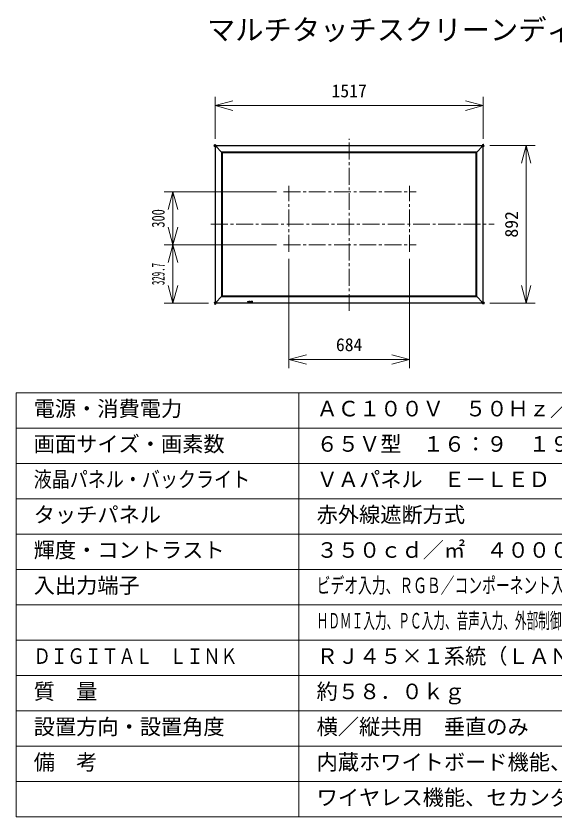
# Model space of a CAD drawing. Units: millimetres, scale not verified. Extents: x -62 to 63, y -57 to 57.
# Drawn here: x -62.5 to 13.7, y -56.5 to 56.8 of the extents above; entities that cross this region are included whole.
import ezdxf
from ezdxf.enums import TextEntityAlignment as Align

# ---------------------------------------------------------------- set-up
doc = ezdxf.new("R2010")
doc.units = ezdxf.units.MM
doc.header["$LTSCALE"] = 0.125
doc.linetypes.add('USER1', pattern=[28.575, 19.05, -3.175, 3.175, -3.175])
for name, color, linetype, lineweight in [('0-0_0', 7, 'Continuous', 18), ('0-3_WAKU', 1, 'Continuous', 18), ('0-5_SUNPO', 3, 'Continuous', 18), ('0-6_GAIKEI', 1, 'Continuous', 18)]:
    doc.layers.add(name, color=color, linetype=linetype, lineweight=lineweight)
doc.layers.add('0-2_MOJI1', color=7, linetype='Continuous')
doc.styles.add('ＭＳ ゴシック', font='')
doc.styles.get('ＭＳ ゴシック').set_extended_font_data('MS Gothic')

# ---------------------------------------------------------------- blocks, each defined once
blk = doc.blocks.new('_Open30')
at = {"layer": '0-0_0'}
blk.add_line((0, 0), (-1, 0), dxfattribs=at)
blk.add_lwpolyline([(-1, 0.26795), (0, 0), (-1, -0.26795)], dxfattribs=at)
blk = doc.blocks.new('D1')
at = {"layer": '0-5_SUNPO'}
for p, q in [((30.1447, 352.9218), (30.1447, 358.8618)), ((68.0697, 352.9218), (68.0697, 358.8618)), ((32.6447, 357.6118), (65.5697, 357.6118))]:
    blk.add_line(p, q, dxfattribs=at)
at = {"layer": '0-5_SUNPO', "xscale": 2.5, "yscale": 2.5, "rotation": 180}
blk.add_blockref('_Open30', (30.1447, 357.6118), dxfattribs=at)
at = {"layer": '0-5_SUNPO', "xscale": 2.5, "yscale": 2.5}
blk.add_blockref('_Open30', (68.0697, 357.6118), dxfattribs=at)
at = {"layer": '0-5_SUNPO', "color": 7, "style": 'ＭＳ ゴシック'}
blk.add_text('1517', height=1.833, dxfattribs=at).set_placement((46.6072, 358.2368), align=Align.BOTTOM_LEFT)
blk = doc.blocks.new('D2')
at = {"layer": '0-5_SUNPO'}
for p, q in [((38.8276, 345.4174), (22.9368, 345.4174)), ((24.1868, 342.9174), (24.1868, 340.4174)), ((38.8276, 337.9174), (22.9368, 337.9174))]:
    blk.add_line(p, q, dxfattribs=at)
at = {"layer": '0-5_SUNPO', "xscale": 2.5, "yscale": 2.5}
for p, rotation in [((24.1868, 345.4174), 90), ((24.1868, 337.9174), 270)]:
    blk.add_blockref('_Open30', p, dxfattribs=dict(at, rotation=rotation))
at = {"layer": '0-5_SUNPO', "color": 7, "style": 'ＭＳ ゴシック', "width": 0.7}
blk.add_text('300', height=1.833, rotation=90, dxfattribs=at).set_placement((23.5618, 340.3549), align=Align.BOTTOM_LEFT)
blk = doc.blocks.new('D3')
at = {"layer": '0-5_SUNPO'}
for p, q in [((38.8276, 337.9174), (22.9368, 337.9174)), ((24.1868, 335.4174), (24.1868, 332.1749)), ((29.2072, 329.6749), (22.9368, 329.6749))]:
    blk.add_line(p, q, dxfattribs=at)
at = {"layer": '0-5_SUNPO', "xscale": 2.5, "yscale": 2.5}
for p, rotation in [((24.1868, 337.9174), 90), ((24.1868, 329.6749), 270)]:
    blk.add_blockref('_Open30', p, dxfattribs=dict(at, rotation=rotation))
at = {"layer": '0-5_SUNPO', "color": 7, "style": 'ＭＳ ゴシック', "width": 0.5}
blk.add_text('329.7', height=1.833, rotation=90, dxfattribs=at).set_placement((23.5618, 332.2337), align=Align.BOTTOM_LEFT)
blk = doc.blocks.new('D4')
at = {"layer": '0-5_SUNPO'}
for p, q in [((69.0072, 351.9749), (75.3822, 351.9749)), ((74.1322, 332.1749), (74.1322, 349.4749)), ((69.0072, 329.6749), (75.3822, 329.6749))]:
    blk.add_line(p, q, dxfattribs=at)
at = {"layer": '0-5_SUNPO', "xscale": 2.5, "yscale": 2.5}
for p, rotation in [((74.1322, 351.9749), 90), ((74.1322, 329.6749), 270)]:
    blk.add_blockref('_Open30', p, dxfattribs=dict(at, rotation=rotation))
at = {"layer": '0-5_SUNPO', "color": 7, "style": 'ＭＳ ゴシック'}
blk.add_text('892', height=1.833, rotation=90, dxfattribs=at).set_placement((73.5072, 338.9499), align=Align.BOTTOM_LEFT)
blk = doc.blocks.new('D6')
at = {"layer": '0-5_SUNPO'}
for p, q in [((40.5572, 335.9534), (40.5572, 320.4625)), ((57.6572, 335.9534), (57.6572, 320.4625)), ((43.0572, 321.7125), (55.1572, 321.7125))]:
    blk.add_line(p, q, dxfattribs=at)
at = {"layer": '0-5_SUNPO', "xscale": 2.5, "yscale": 2.5, "rotation": 180}
blk.add_blockref('_Open30', (40.5572, 321.7125), dxfattribs=at)
at = {"layer": '0-5_SUNPO', "xscale": 2.5, "yscale": 2.5}
blk.add_blockref('_Open30', (57.6572, 321.7125), dxfattribs=at)
at = {"layer": '0-5_SUNPO', "color": 7, "style": 'ＭＳ ゴシック'}
blk.add_text('684', height=1.833, dxfattribs=at).set_placement((47.2322, 322.3375), align=Align.BOTTOM_LEFT)

msp = doc.modelspace()

# ---------------------------------------------------------------- linework, layer by layer
at = {"layer": '0-3_WAKU', "color": 4}
for p, q in [((-62.4907, -56.507), (-62.4907, 3.493)), ((-62.4907, 3.493), (62.5093, 3.493)), ((-22.4907, -56.507), (-22.4907, 3.493)), ((-62.4907, -56.507), (62.5093, -56.507))]:
    msp.add_line(p, q, dxfattribs=at)
at = {"layer": '0-3_WAKU'}
for p, q in [((62.5093, -1.507), (-62.4907, -1.507)), ((62.5093, -6.507), (-62.4907, -6.507)), ((62.5093, -11.507), (-62.4907, -11.507)), ((-62.4907, -16.507), (62.5093, -16.507)), ((-62.4907, -21.507), (62.5093, -21.507)), ((-62.4907, -26.507), (62.5093, -26.507)), ((-62.4907, -31.507), (62.5093, -31.507)), ((-62.4907, -36.507), (62.5093, -36.507)), ((-62.4907, -41.507), (62.5093, -41.507)), ((-62.4907, -46.507), (62.5093, -46.507)), ((-62.4907, -51.507), (62.5093, -51.507))]:
    msp.add_line(p, q, dxfattribs=at)
at = {"layer": '0-6_GAIKEI', "color": 9, "linetype": 'USER1'}
for p, q in [((-15.3835, 15.0651), (-15.3835, 39.3964)), ((-24.6631, 31.9104), (-5.9054, 31.9104)), ((-23.9335, 23.4464), (-23.9335, 32.7749)), ((-6.8335, 23.4464), (-6.8335, 32.7749)), ((-34.9313, 27.3179), (5.122, 27.3179)), ((-24.6631, 24.4104), (-5.9054, 24.4104))]:
    msp.add_line(p, q, dxfattribs=at)
at = {"layer": '0-6_GAIKEI', "color": 7}
for p, q in [((-34.346, 16.221), (-34.346, 38.4148)), ((-34.346, 38.4148), (-34.346, 38.4148)), ((-34.3438, 38.4201), (-34.3382, 38.4257)), ((-34.3382, 38.4133), (-34.3386, 38.4129)), ((-34.3087, 38.4552), (-34.3382, 38.4257)), ((-34.3087, 38.4552), (-34.3032, 38.4607)), ((-34.2959, 38.4556), (-34.2964, 38.4552)), ((-34.2835, 38.4556), (-34.2959, 38.4556)), ((-34.2835, 38.4679), (3.5165, 38.4679)), ((3.5165, 38.4606), (3.5165, 38.4679)), ((3.5165, 38.4629), (3.5309, 38.4629)), ((3.5309, 38.4629), (3.5309, 38.4629)), ((3.5362, 38.4607), (3.5418, 38.4552)), ((3.5713, 38.4257), (3.5418, 38.4552)), ((3.5713, 38.4257), (3.5768, 38.4201)), ((3.579, 38.4148), (3.579, 38.4148)), ((3.579, 38.4148), (3.579, 16.221)), ((-34.346, 16.221), (-34.346, 16.221)), ((-34.3032, 16.1751), (-34.3087, 16.1807)), ((-34.2835, 16.1729), (-34.2979, 16.1729)), ((-34.2979, 16.1729), (-34.2979, 16.1729)), ((-34.2835, 16.1729), (-34.2835, 16.1679)), ((3.5165, 16.1679), (-34.2835, 16.1679)), ((3.5165, 16.1679), (3.5165, 16.1729)), ((3.5309, 16.1729), (3.5165, 16.1729)), ((3.5309, 16.1729), (3.5309, 16.1729)), ((3.5768, 16.2157), (3.5713, 16.2102)), ((3.579, 16.221), (3.579, 16.221))]:
    msp.add_line(p, q, dxfattribs=at)
at = {"layer": '0-6_GAIKEI'}
for p, q in [((-34.3386, 16.223), (-34.3386, 38.4129)), ((-34.3033, 38.4132), (-34.3382, 38.4133)), ((-34.3033, 38.4132), (-34.3033, 38.4132)), ((-34.3033, 16.2227), (-34.3033, 38.4132)), ((-34.2964, 38.4552), (-34.2962, 38.4202)), ((-34.2962, 38.4202), (-34.2835, 38.4202)), ((-34.2962, 38.4202), (-34.2856, 38.4026)), ((-34.2962, 38.4202), (-34.2962, 38.4202)), ((-34.2806, 38.4026), (-34.2856, 38.4026)), ((-34.2835, 38.4679), (-34.2835, 38.4054)), ((-34.2835, 38.4606), (3.5165, 38.4606)), ((-34.2835, 38.4252), (3.5165, 38.4252)), ((-34.2835, 38.4076), (3.5165, 38.4076)), ((-34.2835, 38.4054), (-33.3724, 37.4944)), ((-33.4303, 17.0836), (-33.4303, 37.5523)), ((-33.4303, 37.5523), (2.6634, 37.5523)), ((-33.4057, 17.1082), (-33.4057, 37.5276)), ((-33.4057, 37.5276), (2.6387, 37.5276)), ((-33.4036, 37.5255), (-33.4036, 37.5255)), ((-33.3725, 17.1414), (-33.3725, 37.4945)), ((-33.3725, 37.4945), (2.6056, 37.4945)), ((-33.3724, 17.1415), (-33.3724, 37.4944)), ((-33.3724, 37.4944), (2.6055, 37.4944)), ((2.6055, 37.4914), (-33.3724, 37.4914)), ((-33.3724, 37.4739), (-33.3694, 37.4739)), ((-33.3694, 37.4739), (-33.3135, 37.4179)), ((-33.3694, 17.162), (-33.3694, 37.4739)), ((2.564, 37.4354), (-33.331, 37.4354)), ((-33.3135, 17.2179), (-33.3135, 37.4179)), ((2.5465, 37.4179), (2.6025, 37.4739)), ((2.5465, 37.4179), (2.5465, 17.2179)), ((2.6025, 37.4739), (2.6025, 17.162)), ((2.6025, 37.4739), (2.6055, 37.4739)), ((2.6055, 37.4944), (3.5165, 38.4054)), ((2.6055, 37.4944), (2.6055, 17.1415)), ((2.6056, 37.4945), (2.6056, 17.1414)), ((2.6367, 37.5255), (2.6367, 37.5255)), ((2.6387, 37.5276), (2.6387, 17.1082)), ((2.6634, 37.5523), (2.6634, 17.0836)), ((3.5187, 38.4026), (3.5137, 38.4026)), ((3.5165, 38.4054), (3.5165, 38.4606)), ((3.5165, 38.4202), (3.5293, 38.4202)), ((3.5187, 38.4026), (3.5293, 38.4202)), ((3.5364, 38.4132), (3.5363, 38.4132)), ((3.5713, 38.4133), (3.5364, 38.4132)), ((3.5364, 38.4132), (3.5364, 16.2227)), ((3.5717, 38.4129), (3.5713, 38.4133)), ((3.5717, 38.4129), (3.5717, 16.223)), ((-33.3724, 17.1415), (-34.2835, 16.2304)), ((2.6634, 17.0836), (-33.4303, 17.0836)), ((2.6387, 17.1082), (-33.4057, 17.1082)), ((-33.4036, 17.1104), (-33.4036, 17.1103)), ((2.6056, 17.1414), (-33.3725, 17.1414)), ((-33.3694, 17.162), (-33.3724, 17.162)), ((-33.3724, 17.1445), (2.6055, 17.1445)), ((2.6055, 17.1415), (-33.3724, 17.1415)), ((-33.3135, 17.2179), (-33.3694, 17.162)), ((-33.331, 17.2004), (2.564, 17.2004)), ((2.6025, 17.162), (2.5465, 17.2179)), ((2.6055, 17.162), (2.6025, 17.162)), ((3.5165, 16.2304), (2.6055, 17.1415)), ((2.6367, 17.1103), (2.6367, 17.1104)), ((-34.3386, 16.223), (-34.3382, 16.2225)), ((-34.3382, 16.2225), (-34.3033, 16.2227)), ((-34.3033, 16.2227), (-34.2856, 16.2333)), ((-34.3033, 16.2227), (-34.3033, 16.2227)), ((-34.2962, 16.2156), (-34.2964, 16.1807)), ((-34.2964, 16.1807), (-34.2959, 16.1802)), ((-34.2856, 16.2333), (-34.2962, 16.2156)), ((-34.2835, 16.2156), (-34.2962, 16.2156)), ((-34.2962, 16.2156), (-34.2962, 16.2156)), ((-34.2959, 16.1802), (-34.2835, 16.1802)), ((-34.2856, 16.2333), (-34.2806, 16.2333)), ((-34.2835, 16.2304), (-34.2835, 16.1729)), ((3.5165, 16.2283), (-34.2835, 16.2283)), ((3.5165, 16.2106), (-34.2835, 16.2106)), ((3.5165, 16.1752), (-34.2835, 16.1752)), ((-29.7422, 16.4079), (-29.6822, 16.4079)), ((-29.7422, 16.3479), (-29.7422, 16.4079)), ((-29.6822, 16.3479), (-29.7422, 16.3479)), ((-29.6822, 16.4079), (-29.6822, 16.3479)), ((-29.5497, 16.2892), (-29.5497, 16.4667)), ((-29.5497, 16.4667), (-29.3722, 16.4667)), ((-29.3722, 16.2892), (-29.5497, 16.2892)), ((-29.3722, 16.4667), (-29.3722, 16.2892)), ((-29.2222, 16.4667), (-29.0447, 16.4667)), ((-29.2222, 16.2892), (-29.2222, 16.4667)), ((-29.0447, 16.2892), (-29.2222, 16.2892)), ((-29.0447, 16.4667), (-29.0447, 16.2892)), ((3.5137, 16.2333), (3.5187, 16.2333)), ((3.5165, 16.1729), (3.5165, 16.2304)), ((3.5293, 16.2156), (3.5165, 16.2156)), ((3.5165, 16.1802), (3.529, 16.1802)), ((3.5293, 16.2156), (3.5187, 16.2333)), ((3.5187, 16.2333), (3.5363, 16.2227)), ((3.529, 16.1802), (3.5294, 16.1807)), ((3.5293, 16.2156), (3.5293, 16.2156)), ((3.5294, 16.1807), (3.5293, 16.2156)), ((3.5363, 16.2227), (3.5364, 16.2227)), ((3.5364, 16.2227), (3.5713, 16.2225)), ((3.5713, 16.2225), (3.5717, 16.223))]:
    msp.add_line(p, q, dxfattribs=at)
for points in [[(-34.2856, 16.2333), (-34.2856, 38.4026), (-34.3033, 38.4132)], [(3.5294, 38.4552), (3.529, 38.4556), (3.5165, 38.4556)], [(3.5363, 38.4132), (3.5187, 38.4026), (3.5187, 16.2333)], [(3.5293, 38.4202), (3.5293, 38.4202), (3.5294, 38.4552)]]:
    msp.add_lwpolyline(points, dxfattribs=at)
at = {"layer": '0-6_GAIKEI', "color": 7}
for points in [[(-34.2979, 38.4629), (-34.2979, 38.4629), (-34.2835, 38.4629)], [(-34.3087, 16.1807), (-34.3382, 16.2102), (-34.3438, 16.2157)], [(3.5713, 16.2102), (3.5418, 16.1807), (3.5362, 16.1751)]]:
    msp.add_lwpolyline(points, dxfattribs=at)
for centre, radius in [((-34.4086, 38.431), 0.1154), ((-34.4034, 38.4274), 0.1113), ((-34.3197, 38.4986), 0.0878), ((-34.3207, 38.4956), 0.0847), ((-34.3704, 38.4396), 0.0762), ((-34.3613, 38.4424), 0.0667), ((-34.3509, 38.397), 0.0186), ((-34.3365, 38.4402), 0.027), ((-34.3482, 38.4058), 0.00928), ((-34.2326, 38.3496), 0.1235), ((-34.3238, 38.4534), 0.0276), ((-34.2522, 38.3649), 0.0987), ((-34.3237, 38.4337), 0.0256), ((-34.3289, 38.4282), 0.018), ((-34.2479, 38.369), 0.0988), ((-34.3337, 38.4238), 0.0115), ((-34.3369, 38.4215), 0.00762), ((-34.3411, 38.4196), 0.00304), ((-34.3421, 38.4193), 0.00198), ((-34.3421, 38.419), 0.00196), ((-34.3427, 38.4192), 0.00133), ((-34.3165, 38.4409), 0.0253), ((-34.3095, 38.4477), 0.0156), ((-34.3052, 38.4528), 0.00889), ((-34.3041, 38.4548), 0.00654), ((-34.3025, 38.4584), 0.00261), ((-34.3021, 38.4591), 0.00195), ((-34.3023, 38.4597), 0.00135), ((-34.2898, 38.4649), 0.00828)]:
    msp.add_circle(centre, radius, dxfattribs=at)
at = {"layer": '0-6_GAIKEI'}
for centre, radius in [((3.5471, 38.5256), 0.1154), ((3.5435, 38.5203), 0.1113), ((3.5557, 38.4874), 0.0762), ((3.5585, 38.4783), 0.0667), ((3.6147, 38.4367), 0.0878), ((3.6117, 38.4377), 0.0847), ((-34.286, 38.4009), 0.0219), ((-34.2831, 38.4021), 0.023), ((-34.2884, 38.4054), 0.0168), ((-34.2892, 38.406), 0.0158), ((-34.2897, 38.4073), 0.0145), ((-34.3035, 38.4134), 0.00031), ((-34.2994, 38.4115), 0.00416), ((3.4657, 38.3496), 0.1235), ((3.481, 38.3692), 0.0987), ((3.4851, 38.3648), 0.0988), ((3.5175, 38.3986), 0.0246), ((3.5131, 38.4679), 0.0186), ((3.5213, 38.4052), 0.017), ((3.522, 38.4057), 0.0161), ((3.5223, 38.4064), 0.0155), ((3.5219, 38.4651), 0.00928), ((3.5251, 38.4076), 0.0125), ((3.5498, 38.4407), 0.0256), ((3.5282, 38.4176), 0.00285), ((3.5443, 38.4459), 0.018), ((3.5399, 38.4507), 0.0115), ((3.5563, 38.4535), 0.027), ((3.5295, 38.4204), 0.00025), ((3.5377, 38.4539), 0.00762), ((3.557, 38.4334), 0.0253), ((3.5357, 38.4581), 0.00304), ((3.5351, 38.4591), 0.00196), ((3.5354, 38.4591), 0.00198), ((3.5353, 38.4597), 0.00133), ((3.5364, 38.4132), 0.00008), ((3.5695, 38.4408), 0.0276), ((3.5638, 38.4265), 0.0156), ((3.5689, 38.4222), 0.00889), ((3.5709, 38.421), 0.00654), ((3.5746, 38.4195), 0.00261), ((3.581, 38.4068), 0.00828), ((3.5752, 38.419), 0.00195), ((3.5758, 38.4192), 0.00135), ((-34.3816, 16.1992), 0.0878), ((-34.3786, 16.1982), 0.0847), ((-34.314, 16.1103), 0.1154), ((-34.3104, 16.1155), 0.1113), ((-34.3227, 16.1484), 0.0762), ((-34.3255, 16.1575), 0.0667), ((-34.3364, 16.1951), 0.0276), ((-34.3479, 16.2291), 0.00828), ((-34.2326, 16.2863), 0.1235), ((-34.2521, 16.271), 0.0988), ((-34.3232, 16.1823), 0.027), ((-34.3239, 16.2024), 0.0253), ((-34.2479, 16.2667), 0.0987), ((-34.3307, 16.2094), 0.0156), ((-34.3358, 16.2136), 0.00889), ((-34.3379, 16.2148), 0.00654), ((-34.3415, 16.2164), 0.00261), ((-34.3421, 16.2168), 0.00195), ((-34.3427, 16.2166), 0.00135), ((-34.3168, 16.1952), 0.0256), ((-34.3112, 16.19), 0.018), ((-34.3068, 16.1851), 0.0115), ((-34.3046, 16.182), 0.00762), ((-34.2844, 16.2372), 0.0246), ((-34.3027, 16.1778), 0.00304), ((-34.2883, 16.2306), 0.017), ((-34.289, 16.2301), 0.0161), ((-34.2892, 16.2295), 0.0155), ((-34.292, 16.2282), 0.0125), ((-34.3023, 16.1768), 0.00198), ((-34.3021, 16.1767), 0.00196), ((-34.3023, 16.1761), 0.00133), ((-34.3033, 16.2226), 0.00008), ((-34.28, 16.168), 0.0186), ((-34.2888, 16.1707), 0.00928), ((-34.2951, 16.2183), 0.00285), ((-34.2964, 16.2154), 0.00025), ((3.4657, 16.2862), 0.1235), ((3.481, 16.2668), 0.0988), ((3.4853, 16.271), 0.0987), ((3.5528, 16.1373), 0.0878), ((3.5538, 16.1402), 0.0847), ((3.5162, 16.2337), 0.023), ((3.519, 16.235), 0.0219), ((3.5215, 16.2305), 0.0168), ((3.5223, 16.2298), 0.0158), ((3.5228, 16.2286), 0.0145), ((3.5229, 16.171), 0.00828), ((3.5495, 16.1949), 0.0253), ((3.6364, 16.2085), 0.1113), ((3.6417, 16.2049), 0.1154), ((3.5426, 16.1882), 0.0156), ((3.6035, 16.1962), 0.0762), ((3.5944, 16.1934), 0.0667), ((3.5325, 16.2243), 0.00416), ((3.5569, 16.1825), 0.0276), ((3.5383, 16.1831), 0.00889), ((3.5371, 16.181), 0.00654), ((3.5568, 16.2021), 0.0256), ((3.5356, 16.1774), 0.00261), ((3.5351, 16.1767), 0.00195), ((3.5353, 16.1762), 0.00135), ((3.5366, 16.2225), 0.00031), ((3.5696, 16.1956), 0.027), ((3.562, 16.2077), 0.018), ((3.5668, 16.2121), 0.0115), ((3.57, 16.2143), 0.00762), ((3.584, 16.2389), 0.0186), ((3.5742, 16.2162), 0.00304), ((3.5812, 16.23), 0.00928), ((3.5752, 16.2168), 0.00196), ((3.5752, 16.2165), 0.00198), ((3.5758, 16.2166), 0.00133)]:
    msp.add_circle(centre, radius, dxfattribs=at)
at = {"layer": '0-6_GAIKEI', "color": 7}
for centre, start, end in [((-34.3385, 38.4148), 135, 180), ((-34.2979, 38.4554), 90, 135)]:
    msp.add_arc(centre, 0.0075, start, end, dxfattribs=at)
at = {"layer": '0-6_GAIKEI'}
for centre, start, end in [((-33.4545, 37.4704), 45, 47.21309), ((2.6876, 37.4704), 132.78691, 135), ((-33.4545, 17.1654), 312.78691, 315), ((2.6876, 17.1654), 225, 227.21309)]:
    msp.add_arc(centre, 0.075, start, end, dxfattribs=at)
at = {"layer": '0-6_GAIKEI', "color": 7}
for centre, major_axis, ratio, start_param, end_param in [((-34.3385, 38.4148), (-0.0053, 0.0053), 0.999896, 6.28318531, 7.06863554), ((-34.3258, 38.4133), (-0.0124, 0.0124), 0.57735, 0, 1.04719755), ((-34.2964, 38.4428), (-0.0124, 0.0124), 0.57735, 5.23598776, 6.28318531), ((-34.2979, 38.4554), (0.0053, -0.0053), 0.999896, 2.35614242, 3.14159265), ((3.5309, 38.4554), (0.0053, 0.0053), 0.999896, 6.28318531, 7.06863554), ((3.5715, 38.4148), (-0.0053, -0.0053), 0.999896, 2.35614242, 3.14159265), ((-34.3385, 16.221), (0.0053, 0.0053), 0.999896, 2.35614242, 3.14159265), ((-34.2979, 16.1804), (-0.0053, -0.0053), 0.999896, 0, 0.78545023), ((3.5309, 16.1804), (-0.0053, 0.0053), 0.999896, 2.35614242, 3.14159265), ((3.5715, 16.221), (0.0053, -0.0053), 0.999896, 6.28318531, 7.06863554)]:
    msp.add_ellipse(centre, major_axis=major_axis, ratio=ratio, start_param=start_param, end_param=end_param, dxfattribs=at)
at = {"layer": '0-6_GAIKEI'}
for centre, major_axis, start_param, end_param in [((3.5294, 38.4428), (0.0124, 0.0124), 6.28318531, 7.33038286), ((3.5589, 38.4133), (0.0124, 0.0124), 5.23598776, 6.28318531), ((-34.3258, 16.2225), (-0.0124, -0.0124), 5.23598776, 6.28318531), ((-34.2964, 16.1931), (-0.0124, -0.0124), 0, 1.04719755), ((3.5294, 16.1931), (0.0124, -0.0124), 5.23598776, 6.28318531), ((3.5589, 16.2225), (0.0124, -0.0124), 6.28318531, 7.33038286)]:
    msp.add_ellipse(centre, major_axis=major_axis, ratio=0.57735, start_param=start_param, end_param=end_param, dxfattribs=at)

# ---------------------------------------------------------------- block references
at = {"layer": '0-5_SUNPO'}
for name in ['D1', 'D4', 'D2', 'D3', 'D6']:
    msp.add_blockref(name, (-64.4907, -313.507), dxfattribs=at)

# ---------------------------------------------------------------- texts
at = {"layer": '0-2_MOJI1', "style": 'ＭＳ ゴシック'}
for s, height, p in [('マルチタッチスクリーンディスプレイ', 2.933, (-35.4907, 52.493)), ('電源・消費電力', 2.199, (-59.9907, -0.507)), ('ＡＣ１００Ｖ\u3000５０Ｈｚ／６０Ｈｚ\u3000２１５Ｗ', 2.199, (-19.9907, -0.507)), ('画面サイズ・画素数', 2.199, (-59.9907, -5.507)), ('６５Ｖ型\u3000１６：９\u3000１９２０×１０８０画素', 2.199, (-19.9907, -5.507)), ('ＶＡパネル\u3000Ｅ－ＬＥＤ', 2.199, (-19.9907, -10.507)), ('タッチパネル', 2.199, (-59.9907, -15.507)), ('赤外線遮断方式', 2.199, (-19.9907, -15.507)), ('輝度・コントラスト', 2.199, (-59.9907, -20.507)), ('３５０ｃｄ／㎡\u3000４０００：１', 2.199, (-19.9907, -20.507)), ('入出力端子', 2.199, (-59.9907, -25.507)), ('ＲＪ４５×１系統（ＬＡＮと共用）', 2.199, (-19.9907, -35.507)), ('質\u3000量', 2.199, (-59.9907, -40.507)), ('約５８．０ｋｇ', 2.199, (-19.9907, -40.507)), ('設置方向・設置角度', 2.199, (-59.9907, -45.507)), ('横／縦共用\u3000垂直のみ', 2.199, (-19.9907, -45.507)), ('備\u3000考', 2.199, (-59.9907, -50.507)), ('内蔵ホワイトボード機能、メモリービューワー', 2.199, (-19.9907, -50.507)), ('ワイヤレス機能、セカンダリディスプレイ', 2.199, (-19.9907, -55.507))]:
    msp.add_text(s, height=height, dxfattribs=at).set_placement(p, align=Align.BOTTOM_LEFT)
for s, width, p in [('液晶パネル・バックライト', 0.85, (-59.9907, -10.507)), ('ビデオ入力、ＲＧＢ／コンポーネント入力、ＤＶＩ－Ｄ入力、モニターアウト', 0.65, (-19.9907, -25.507)), ('ＨＤＭＩ入力、ＰＣ入力、音声入力、外部制御端子、ＵＳＢ・ＰＣ接続端子、ＳＬＯＴ２．０', 0.55, (-19.9907, -30.507)), ('ＤＩＧＩＴＡＬ\u3000ＬＩＮＫ', 0.8, (-59.9907, -35.507))]:
    msp.add_text(s, height=2.199, dxfattribs=dict(at, width=width)).set_placement(p, align=Align.BOTTOM_LEFT)

doc.saveas('drawing.dxf')
